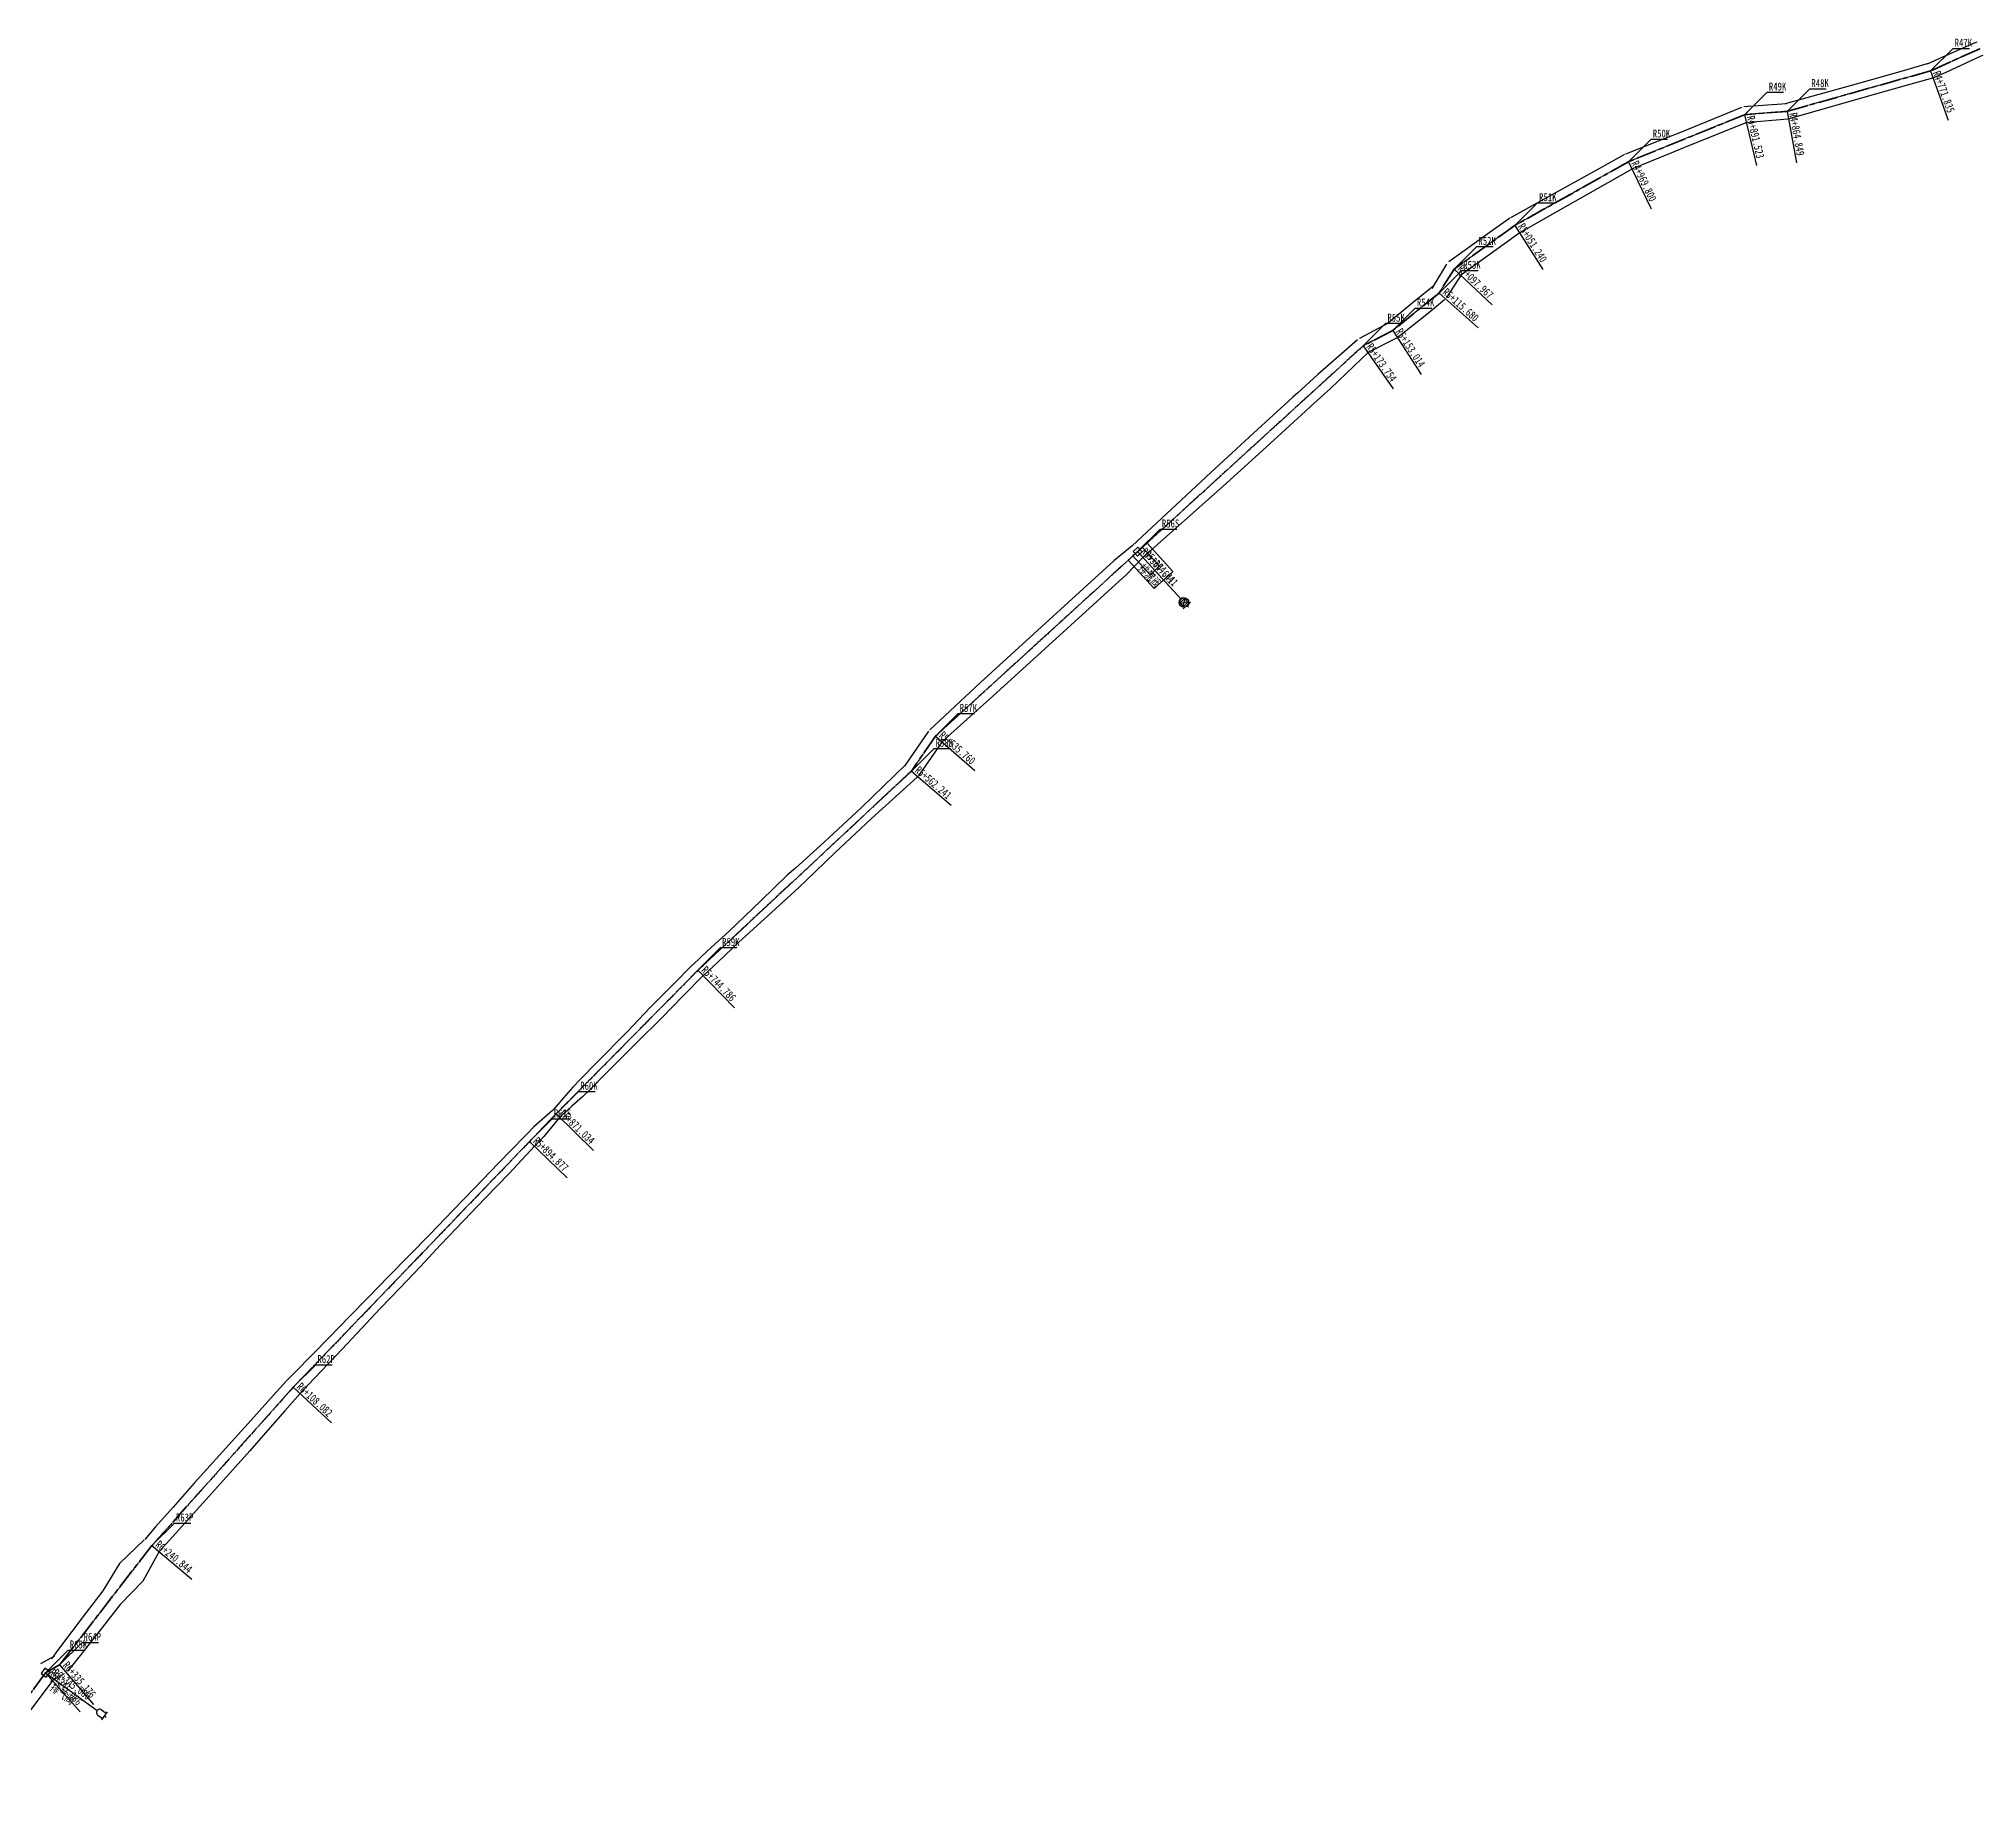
# Model space of a CAD drawing. Extents: x 525858 to 564773, y 2370984 to 2400075.
# Drawn here: x 538797 to 540008, y 2386766 to 2387867 of the extents above; entities that cross this region are included whole.
import ezdxf
from ezdxf.enums import TextEntityAlignment as Align

# ---------------------------------------------------------------- set-up
doc = ezdxf.new("R2010")
doc.units = 0
doc.linetypes.add('CENTER', pattern=[2, 1.25, -0.25, 0.25, -0.25])
for name, color, linetype in [('pipe_cen', 1, 'CENTER'), ('水工平面管线标注', 3, 'CONTINUOUS'), ('水工开挖线', 5, 'CONTINUOUS'), ('附属设施', 2, 'CONTINUOUS')]:
    doc.layers.add(name, color=color, linetype=linetype)
doc.styles.add('HT', font='simhei.ttf', dxfattribs={"width": 0.8})

# ---------------------------------------------------------------- blocks, each defined once
blk = doc.blocks.new('qin排气阀pa')
at = {"layer": '附属设施', "linetype": 'Continuous', "lineweight": -3}
for points in [[(-1.5, 22.8), (1.5, 22.8)], [(-1, 21), (-1, 22.8)], [(0, 22.8), (0, 23.55)], [(0, 0), (0, 20)], [(1, 21), (1, 22.8)]]:
    blk.add_lwpolyline(points, dxfattribs=at)
blk.add_lwpolyline([(-1, -1), (1, -1), (1, 1), (-1, 1)], close=True, dxfattribs=at)
blk.add_arc((0, 21), 1, 180, 0, dxfattribs=at)
at = {"layer": '附属设施', "linetype": 'Continuous', "lineweight": -3, "style": 'HT'}
blk.add_attdef('名称', text='', height=2.5, rotation=90, dxfattribs=at).set_placement((1, 4), align=Align.TOP_LEFT)
blk.add_attdef('ZH', text='', height=2.5, rotation=90, dxfattribs=at).set_placement((0, 2), align=Align.BOTTOM_LEFT)
blk = doc.blocks.new('qin排泥阀pmud')
at = {"layer": '附属设施', "linetype": 'Continuous', "lineweight": -3}
for points in [[(-1.29, 22.2652), (1.29, 22.2652), (-1.29, 20.7348), (1.29, 20.7348), (-1.29, 22.2652)], [(0, 0), (0, 20)]]:
    blk.add_lwpolyline(points, dxfattribs=at)
for points in [[(-4, 0), (4, 0), (4, 12), (-4, 12)], [(-2, 0), (2, 0), (2, 8), (-2, 8)]]:
    blk.add_lwpolyline(points, close=True, dxfattribs=at)
blk.add_circle((0, 21.5), 1.5, dxfattribs=at)
at = {"layer": '附属设施', "linetype": 'Continuous', "lineweight": -3, "style": 'HT'}
blk.add_attdef('名称', text='', height=2.5, rotation=89.9999985, dxfattribs=at).set_placement((1, 4), align=Align.TOP_LEFT)
blk.add_attdef('ZH', text='', height=2.5, rotation=89.9999985, dxfattribs=at).set_placement((0, 2), align=Align.BOTTOM_LEFT)

msp = doc.modelspace()

# ---------------------------------------------------------------- linework, layer by layer
at = {"layer": 'pipe_cen', "linetype": 'CENTER', "lineweight": 35, "ltscale": 10}
msp.add_lwpolyline([(540009.757906, 2387860.298431), (539978.898824, 2387846.395968), (539889.379176, 2387821.138639), (539862.791072, 2387819.004576), (539790.228829, 2387789.643295), (539719.18947, 2387749.819921), (539681.2592, 2387722.530771), (539671.803277, 2387707.553722), (539642.811715, 2387684.030816), (539624.383688, 2387674.515004), (539357.03193, 2387430.441129), (539342.018224, 2387408.627737), (539208.583209, 2387284.058563), (539119.883519, 2387194.219842), (538955.625894, 2387023.306854), (538867.209297, 2386924.270091), (538809.493286, 2386849.655735), (538800.831191, 2386844.840115), (538746.009199, 2386770.184049)], dxfattribs=at)
at = {"layer": 'pipe_cen', "lineweight": -3}
msp.add_lwpolyline([(540009.757906, 2387860.298431), (539978.898824, 2387846.395968), (539889.379176, 2387821.138639), (539862.791072, 2387819.004576), (539790.228829, 2387789.643295), (539719.18947, 2387749.819921), (539681.2592, 2387722.530771), (539671.803277, 2387707.553722), (539642.811715, 2387684.030816), (539624.383688, 2387674.515004), (539357.03193, 2387430.441129), (539342.018224, 2387408.627737), (539208.583209, 2387284.058563), (539119.883519, 2387194.219842), (538955.625894, 2387023.306854), (538867.209297, 2386924.270091), (538809.493286, 2386849.655735), (538800.831191, 2386844.840115), (538746.009199, 2386770.184049)], dxfattribs=at)
msp.add_lwpolyline([(540009.757906, 2387860.298431), (539978.898824, 2387846.395968), (539889.379176, 2387821.138639), (539862.791072, 2387819.004576), (539790.228829, 2387789.643295), (539719.18947, 2387749.819921), (539681.2592, 2387722.530771), (539671.803277, 2387707.553722), (539642.811715, 2387684.030816), (539624.383688, 2387674.515004), (539357.03193, 2387430.441129), (539342.018224, 2387408.627737), (539208.583209, 2387284.058563), (539119.883519, 2387194.219842), (538955.625894, 2387023.306854), (538867.209297, 2386924.270091), (538809.493286, 2386849.655735), (538800.831191, 2386844.840115), (538746.009199, 2386770.184049)], dxfattribs=at)
msp.add_lwpolyline([(540009.757906, 2387860.298431), (539978.898824, 2387846.395968), (539889.379176, 2387821.138639), (539862.791072, 2387819.004576), (539790.228829, 2387789.643295), (539719.18947, 2387749.819921), (539681.2592, 2387722.530771), (539671.803277, 2387707.553722), (539642.811715, 2387684.030816), (539624.383688, 2387674.515004), (539357.03193, 2387430.441129), (539342.018224, 2387408.627737), (539208.583209, 2387284.058563), (539119.883519, 2387194.219842), (538955.625894, 2387023.306854), (538867.209297, 2386924.270091), (538809.493286, 2386849.655735), (538800.831191, 2386844.840115), (538746.009199, 2386770.184049)], dxfattribs=at)
at = {"layer": '水工平面管线标注', "color": 9, "lineweight": -3}
for points in [[(539978.898824, 2387846.395968), (539993.038824, 2387860.535968), (540003.298824, 2387860.535968)], [(539978.898824, 2387846.395968), (539993.038824, 2387860.535968), (540003.298824, 2387860.535968)], [(539978.898824, 2387846.395968), (539990.085105, 2387815.668828)], [(539978.898824, 2387846.395968), (539990.085105, 2387815.668828)], [(539889.379176, 2387821.138639), (539903.519176, 2387835.278639), (539913.779176, 2387835.278639)], [(539889.379176, 2387821.138639), (539903.519176, 2387835.278639), (539913.779176, 2387835.278639)], [(539862.791072, 2387819.004576), (539876.931072, 2387833.144576), (539887.191072, 2387833.144576)], [(539862.791072, 2387819.004576), (539876.931072, 2387833.144576), (539887.191072, 2387833.144576)], [(539862.791072, 2387819.004576), (539870.318963, 2387787.182872)], [(539862.791072, 2387819.004576), (539870.318963, 2387787.182872)], [(539889.379176, 2387821.138639), (539895.154393, 2387788.952666)], [(539889.379176, 2387821.138639), (539895.154393, 2387788.952666)], [(539790.228829, 2387789.643295), (539804.368829, 2387803.783295), (539814.628829, 2387803.783295)], [(539790.228829, 2387789.643295), (539804.368829, 2387803.783295), (539814.628829, 2387803.783295)], [(539790.228829, 2387789.643295), (539804.384847, 2387760.166234)], [(539790.228829, 2387789.643295), (539804.384847, 2387760.166234)], [(539719.18947, 2387749.819921), (539733.32947, 2387763.959921), (539743.58947, 2387763.959921)], [(539719.18947, 2387749.819921), (539733.32947, 2387763.959921), (539743.58947, 2387763.959921)], [(539719.18947, 2387749.819921), (539736.760982, 2387722.242178)], [(539719.18947, 2387749.819921), (539736.760982, 2387722.242178)], [(539681.2592, 2387722.530771), (539695.3992, 2387736.670771), (539705.6592, 2387736.670771)], [(539681.2592, 2387722.530771), (539695.3992, 2387736.670771), (539705.6592, 2387736.670771)], [(539671.803277, 2387707.553722), (539685.943277, 2387721.693722), (539696.203277, 2387721.693722)], [(539671.803277, 2387707.553722), (539685.943277, 2387721.693722), (539696.203277, 2387721.693722)], [(539681.2592, 2387722.530771), (539705.070405, 2387700.118352)], [(539681.2592, 2387722.530771), (539705.070405, 2387700.118352)], [(539671.803277, 2387707.553722), (539696.254029, 2387685.840806)], [(539671.803277, 2387707.553722), (539696.254029, 2387685.840806)], [(539624.383688, 2387674.515004), (539638.523688, 2387688.655004), (539648.783688, 2387688.655004)], [(539624.383688, 2387674.515004), (539638.523688, 2387688.655004), (539648.783688, 2387688.655004)], [(539642.811715, 2387684.030816), (539656.951715, 2387698.170816), (539667.211715, 2387698.170816)], [(539642.811715, 2387684.030816), (539656.951715, 2387698.170816), (539667.211715, 2387698.170816)], [(539642.811715, 2387684.030816), (539660.708833, 2387656.663259)], [(539642.811715, 2387684.030816), (539660.708833, 2387656.663259)], [(539624.383688, 2387674.515004), (539643.070557, 2387647.680494)], [(539624.383688, 2387674.515004), (539643.070557, 2387647.680494)], [(539483.407883, 2387545.813733), (539497.547883, 2387559.953733), (539507.807883, 2387559.953733)], [(539483.407883, 2387545.813733), (539497.547883, 2387559.953733), (539507.807883, 2387559.953733)], [(539483.407883, 2387545.813733), (539505.455019, 2387521.663912)], [(539483.407883, 2387545.813733), (539505.455019, 2387521.663912)], [(539357.03193, 2387430.441129), (539371.17193, 2387444.581129), (539381.43193, 2387444.581129)], [(539357.03193, 2387430.441129), (539371.17193, 2387444.581129), (539381.43193, 2387444.581129)], [(539342.018224, 2387408.627737), (539356.158224, 2387422.767737), (539366.418224, 2387422.767737)], [(539342.018224, 2387408.627737), (539356.158224, 2387422.767737), (539366.418224, 2387422.767737)], [(539357.03193, 2387430.441129), (539381.683788, 2387408.956811)], [(539357.03193, 2387430.441129), (539381.683788, 2387408.956811)], [(539342.018224, 2387408.627737), (539366.789309, 2387387.280996)], [(539342.018224, 2387408.627737), (539366.789309, 2387387.280996)], [(539208.583209, 2387284.058563), (539222.723209, 2387298.198563), (539232.983209, 2387298.198563)], [(539208.583209, 2387284.058563), (539222.723209, 2387298.198563), (539232.983209, 2387298.198563)], [(539208.583209, 2387284.058563), (539231.379984, 2387260.615077)], [(539208.583209, 2387284.058563), (539231.379984, 2387260.615077)], [(539119.883519, 2387194.219842), (539134.023519, 2387208.359842), (539144.283519, 2387208.359842)], [(539119.883519, 2387194.219842), (539134.023519, 2387208.359842), (539144.283519, 2387208.359842)], [(539119.883519, 2387194.219842), (539143.307206, 2387171.402724)], [(539119.883519, 2387194.219842), (539143.307206, 2387171.402724)], [(539103.361737, 2387177.028633), (539117.501737, 2387191.168633), (539127.761737, 2387191.168633)], [(539103.361737, 2387177.028633), (539117.501737, 2387191.168633), (539127.761737, 2387191.168633)], [(539103.361737, 2387177.028633), (539126.938614, 2387154.369841)], [(539103.361737, 2387177.028633), (539126.938614, 2387154.369841)], [(538955.625894, 2387023.306854), (538969.765894, 2387037.446854), (538980.025894, 2387037.446854)], [(538955.625894, 2387023.306854), (538969.765894, 2387037.446854), (538980.025894, 2387037.446854)], [(538955.625894, 2387023.306854), (538979.615017, 2387001.084973)], [(538955.625894, 2387023.306854), (538979.615017, 2387001.084973)], [(538867.209297, 2386924.270091), (538881.349297, 2386938.410091), (538891.609297, 2386938.410091)], [(538867.209297, 2386924.270091), (538881.349297, 2386938.410091), (538891.609297, 2386938.410091)], [(538867.209297, 2386924.270091), (538892.354039, 2386903.364781)], [(538867.209297, 2386924.270091), (538892.354039, 2386903.364781)], [(538800.831191, 2386844.840115), (538814.971191, 2386858.980115), (538825.231191, 2386858.980115)], [(538800.831191, 2386844.840115), (538814.971191, 2386858.980115), (538825.231191, 2386858.980115)], [(538809.493286, 2386849.655735), (538823.633286, 2386863.795735), (538833.893286, 2386863.795735)], [(538809.493286, 2386849.655735), (538823.633286, 2386863.795735), (538833.893286, 2386863.795735)], [(538800.831191, 2386844.840115), (538822.451947, 2386820.307832)], [(538800.831191, 2386844.840115), (538822.451947, 2386820.307832)], [(538809.493286, 2386849.655735), (538830.805801, 2386824.855197)], [(538809.493286, 2386849.655735), (538830.805801, 2386824.855197)]]:
    msp.add_lwpolyline(points, dxfattribs=at)
at = {"layer": '水工平面管线标注', "lineweight": -3}
for points in [[(539978.648824, 2387846.395968, 0.5, 0.5, -1), (539979.148824, 2387846.395968, 0, 0, 0)], [(539978.648824, 2387846.395968, 0.5, 0.5, -1), (539979.148824, 2387846.395968, 0, 0, 0)], [(539978.648824, 2387846.395968, 0.5, 0.5, 1), (539979.148824, 2387846.395968, 0, 0, 0)], [(539978.648824, 2387846.395968, 0.5, 0.5, 1), (539979.148824, 2387846.395968, 0, 0, 0)], [(539862.541072, 2387819.004576, 0.5, 0.5, -1), (539863.041072, 2387819.004576, 0, 0, 0)], [(539862.541072, 2387819.004576, 0.5, 0.5, -1), (539863.041072, 2387819.004576, 0, 0, 0)], [(539862.541072, 2387819.004576, 0.5, 0.5, 1), (539863.041072, 2387819.004576, 0, 0, 0)], [(539862.541072, 2387819.004576, 0.5, 0.5, 1), (539863.041072, 2387819.004576, 0, 0, 0)], [(539889.129176, 2387821.138639, 0.5, 0.5, -1), (539889.629176, 2387821.138639, 0, 0, 0)], [(539889.129176, 2387821.138639, 0.5, 0.5, -1), (539889.629176, 2387821.138639, 0, 0, 0)], [(539889.129176, 2387821.138639, 0.5, 0.5, 1), (539889.629176, 2387821.138639, 0, 0, 0)], [(539889.129176, 2387821.138639, 0.5, 0.5, 1), (539889.629176, 2387821.138639, 0, 0, 0)], [(539789.978829, 2387789.643295, 0.5, 0.5, -1), (539790.478829, 2387789.643295, 0, 0, 0)], [(539789.978829, 2387789.643295, 0.5, 0.5, -1), (539790.478829, 2387789.643295, 0, 0, 0)], [(539789.978829, 2387789.643295, 0.5, 0.5, 1), (539790.478829, 2387789.643295, 0, 0, 0)], [(539789.978829, 2387789.643295, 0.5, 0.5, 1), (539790.478829, 2387789.643295, 0, 0, 0)], [(539718.93947, 2387749.819921, 0.5, 0.5, -1), (539719.43947, 2387749.819921, 0, 0, 0)], [(539718.93947, 2387749.819921, 0.5, 0.5, -1), (539719.43947, 2387749.819921, 0, 0, 0)], [(539718.93947, 2387749.819921, 0.5, 0.5, 1), (539719.43947, 2387749.819921, 0, 0, 0)], [(539718.93947, 2387749.819921, 0.5, 0.5, 1), (539719.43947, 2387749.819921, 0, 0, 0)], [(539681.0092, 2387722.530771, 0.5, 0.5, -1), (539681.5092, 2387722.530771, 0, 0, 0)], [(539681.0092, 2387722.530771, 0.5, 0.5, -1), (539681.5092, 2387722.530771, 0, 0, 0)], [(539681.0092, 2387722.530771, 0.5, 0.5, 1), (539681.5092, 2387722.530771, 0, 0, 0)], [(539681.0092, 2387722.530771, 0.5, 0.5, 1), (539681.5092, 2387722.530771, 0, 0, 0)], [(539671.553277, 2387707.553722, 0.5, 0.5, -1), (539672.053277, 2387707.553722, 0, 0, 0)], [(539671.553277, 2387707.553722, 0.5, 0.5, -1), (539672.053277, 2387707.553722, 0, 0, 0)], [(539671.553277, 2387707.553722, 0.5, 0.5, 1), (539672.053277, 2387707.553722, 0, 0, 0)], [(539671.553277, 2387707.553722, 0.5, 0.5, 1), (539672.053277, 2387707.553722, 0, 0, 0)], [(539642.561715, 2387684.030816, 0.5, 0.5, -1), (539643.061715, 2387684.030816, 0, 0, 0)], [(539642.561715, 2387684.030816, 0.5, 0.5, -1), (539643.061715, 2387684.030816, 0, 0, 0)], [(539642.561715, 2387684.030816, 0.5, 0.5, 1), (539643.061715, 2387684.030816, 0, 0, 0)], [(539642.561715, 2387684.030816, 0.5, 0.5, 1), (539643.061715, 2387684.030816, 0, 0, 0)], [(539624.133688, 2387674.515004, 0.5, 0.5, -1), (539624.633688, 2387674.515004, 0, 0, 0)], [(539624.133688, 2387674.515004, 0.5, 0.5, -1), (539624.633688, 2387674.515004, 0, 0, 0)], [(539624.133688, 2387674.515004, 0.5, 0.5, 1), (539624.633688, 2387674.515004, 0, 0, 0)], [(539624.133688, 2387674.515004, 0.5, 0.5, 1), (539624.633688, 2387674.515004, 0, 0, 0)], [(539483.157883, 2387545.813733, 0.5, 0.5, -1), (539483.657883, 2387545.813733, 0, 0, 0)], [(539483.157883, 2387545.813733, 0.5, 0.5, -1), (539483.657883, 2387545.813733, 0, 0, 0)], [(539483.157883, 2387545.813733, 0.5, 0.5, 1), (539483.657883, 2387545.813733, 0, 0, 0)], [(539483.157883, 2387545.813733, 0.5, 0.5, 1), (539483.657883, 2387545.813733, 0, 0, 0)], [(539356.78193, 2387430.441129, 0.5, 0.5, -1), (539357.28193, 2387430.441129, 0, 0, 0)], [(539356.78193, 2387430.441129, 0.5, 0.5, -1), (539357.28193, 2387430.441129, 0, 0, 0)], [(539356.78193, 2387430.441129, 0.5, 0.5, 1), (539357.28193, 2387430.441129, 0, 0, 0)], [(539356.78193, 2387430.441129, 0.5, 0.5, 1), (539357.28193, 2387430.441129, 0, 0, 0)], [(539341.768224, 2387408.627737, 0.5, 0.5, -1), (539342.268224, 2387408.627737, 0, 0, 0)], [(539341.768224, 2387408.627737, 0.5, 0.5, -1), (539342.268224, 2387408.627737, 0, 0, 0)], [(539341.768224, 2387408.627737, 0.5, 0.5, 1), (539342.268224, 2387408.627737, 0, 0, 0)], [(539341.768224, 2387408.627737, 0.5, 0.5, 1), (539342.268224, 2387408.627737, 0, 0, 0)], [(539208.333209, 2387284.058563, 0.5, 0.5, -1), (539208.833209, 2387284.058563, 0, 0, 0)], [(539208.333209, 2387284.058563, 0.5, 0.5, -1), (539208.833209, 2387284.058563, 0, 0, 0)], [(539208.333209, 2387284.058563, 0.5, 0.5, 1), (539208.833209, 2387284.058563, 0, 0, 0)], [(539208.333209, 2387284.058563, 0.5, 0.5, 1), (539208.833209, 2387284.058563, 0, 0, 0)], [(539119.633519, 2387194.219842, 0.5, 0.5, -1), (539120.133519, 2387194.219842, 0, 0, 0)], [(539119.633519, 2387194.219842, 0.5, 0.5, -1), (539120.133519, 2387194.219842, 0, 0, 0)], [(539119.633519, 2387194.219842, 0.5, 0.5, 1), (539120.133519, 2387194.219842, 0, 0, 0)], [(539119.633519, 2387194.219842, 0.5, 0.5, 1), (539120.133519, 2387194.219842, 0, 0, 0)], [(539103.111737, 2387177.028633, 0.5, 0.5, -1), (539103.611737, 2387177.028633, 0, 0, 0)], [(539103.111737, 2387177.028633, 0.5, 0.5, -1), (539103.611737, 2387177.028633, 0, 0, 0)], [(539103.111737, 2387177.028633, 0.5, 0.5, 1), (539103.611737, 2387177.028633, 0, 0, 0)], [(539103.111737, 2387177.028633, 0.5, 0.5, 1), (539103.611737, 2387177.028633, 0, 0, 0)], [(538955.375894, 2387023.306854, 0.5, 0.5, -1), (538955.875894, 2387023.306854, 0, 0, 0)], [(538955.375894, 2387023.306854, 0.5, 0.5, -1), (538955.875894, 2387023.306854, 0, 0, 0)], [(538955.375894, 2387023.306854, 0.5, 0.5, 1), (538955.875894, 2387023.306854, 0, 0, 0)], [(538955.375894, 2387023.306854, 0.5, 0.5, 1), (538955.875894, 2387023.306854, 0, 0, 0)], [(538866.959297, 2386924.270091, 0.5, 0.5, -1), (538867.459297, 2386924.270091, 0, 0, 0)], [(538866.959297, 2386924.270091, 0.5, 0.5, -1), (538867.459297, 2386924.270091, 0, 0, 0)], [(538866.959297, 2386924.270091, 0.5, 0.5, 1), (538867.459297, 2386924.270091, 0, 0, 0)], [(538866.959297, 2386924.270091, 0.5, 0.5, 1), (538867.459297, 2386924.270091, 0, 0, 0)], [(538800.581191, 2386844.840115, 0.5, 0.5, -1), (538801.081191, 2386844.840115, 0, 0, 0)], [(538800.581191, 2386844.840115, 0.5, 0.5, -1), (538801.081191, 2386844.840115, 0, 0, 0)], [(538800.581191, 2386844.840115, 0.5, 0.5, 1), (538801.081191, 2386844.840115, 0, 0, 0)], [(538800.581191, 2386844.840115, 0.5, 0.5, 1), (538801.081191, 2386844.840115, 0, 0, 0)], [(538809.243286, 2386849.655735, 0.5, 0.5, -1), (538809.743286, 2386849.655735, 0, 0, 0)], [(538809.243286, 2386849.655735, 0.5, 0.5, -1), (538809.743286, 2386849.655735, 0, 0, 0)], [(538809.243286, 2386849.655735, 0.5, 0.5, 1), (538809.743286, 2386849.655735, 0, 0, 0)], [(538809.243286, 2386849.655735, 0.5, 0.5, 1), (538809.743286, 2386849.655735, 0, 0, 0)]]:
    msp.add_lwpolyline(points, format="xyseb", dxfattribs=at)
at = {"layer": '水工开挖线', "lineweight": -3}
for points in [[(540007.866938, 2387864.495783), (540006.731487, 2387863.980251), (539984.584156, 2387854.265787), (539976.947645, 2387850.724885)], [(540007.866938, 2387864.495783), (540006.731487, 2387863.980251), (539984.584156, 2387854.265787), (539976.947645, 2387850.724885)], [(539977.609453, 2387850.965888), (539962.779896, 2387846.606931), (539932.528971, 2387838.134189), (539888.070841, 2387825.777671)], [(539977.609453, 2387850.965888), (539962.779896, 2387846.606931), (539932.528971, 2387838.134189), (539888.070841, 2387825.777671)], [(540011.648874, 2387856.10108), (540010.510431, 2387855.592189), (539988.560261, 2387845.44009), (539980.848442, 2387842.066347)], [(540011.648874, 2387856.10108), (540010.510431, 2387855.592189), (539988.560261, 2387845.44009), (539980.848442, 2387842.066347)], [(539980.188194, 2387841.826047), (539965.267219, 2387837.791104), (539935.048878, 2387829.202875), (539890.688502, 2387816.499887)], [(539980.188194, 2387841.826047), (539965.267219, 2387837.791104), (539935.048878, 2387829.202875), (539890.688502, 2387816.499887)], [(539860.926863, 2387823.611704), (539860.926863, 2387823.611704), (539860.926863, 2387823.611704), (539860.926863, 2387823.611704), (539860.926863, 2387823.611704), (539821.576719, 2387807.570561), (539813.010084, 2387804.190494), (539788.306717, 2387794.394802)], [(539860.926863, 2387823.611704), (539860.926863, 2387823.611704), (539860.926863, 2387823.611704), (539860.926863, 2387823.611704), (539860.926863, 2387823.611704), (539821.576719, 2387807.570561), (539813.010084, 2387804.190494), (539788.306717, 2387794.394802)], [(539888.993545, 2387825.943189), (539888.993545, 2387825.943188), (539862.393051, 2387823.958612)], [(539888.993545, 2387825.943189), (539888.993545, 2387825.943188), (539862.393051, 2387823.958612)], [(539864.655281, 2387814.397449), (539864.655281, 2387814.397449), (539864.655281, 2387814.397449), (539864.655281, 2387814.397449), (539864.655281, 2387814.397449), (539825.222614, 2387798.560247), (539816.715994, 2387795.031863), (539792.151831, 2387784.89215)], [(539864.655281, 2387814.397449), (539864.655281, 2387814.397449), (539864.655281, 2387814.397449), (539864.655281, 2387814.397449), (539864.655281, 2387814.397449), (539825.222614, 2387798.560247), (539816.715994, 2387795.031863), (539792.151831, 2387784.89215)], [(539889.764808, 2387816.33409), (539889.764807, 2387816.334091), (539863.188316, 2387814.050479)], [(539889.764808, 2387816.33409), (539889.764807, 2387816.334091), (539863.188316, 2387814.050479)], [(539787.722482, 2387794.114268), (539772.116561, 2387785.50853), (539740.861663, 2387768.136632), (539716.494561, 2387754.62749)], [(539787.722482, 2387794.114268), (539772.116561, 2387785.50853), (539740.861663, 2387768.136632), (539716.494561, 2387754.62749)], [(539792.735175, 2387785.172322), (539777.250952, 2387776.349491), (539746.123189, 2387758.750802), (539721.884571, 2387745.012461)], [(539792.735175, 2387785.172322), (539777.250952, 2387776.349491), (539746.123189, 2387758.750802), (539721.884571, 2387745.012461)], [(539715.970748, 2387754.293749), (539702.390629, 2387744.620307), (539678.006163, 2387727.052122), (539678.006163, 2387727.052122)], [(539715.970748, 2387754.293749), (539702.390629, 2387744.620307), (539678.006163, 2387727.052122), (539678.006163, 2387727.052122)], [(539722.408191, 2387745.346093), (539708.919902, 2387735.545013), (539684.512073, 2387718.009301), (539684.512073, 2387718.009301)], [(539722.408191, 2387745.346093), (539708.919902, 2387735.545013), (539684.512073, 2387718.009301), (539684.512073, 2387718.009301)], [(539676.549363, 2387725.504377), (539667.211374, 2387710.452072)], [(539676.549363, 2387725.504377), (539667.211374, 2387710.452072)], [(539685.969037, 2387719.557163), (539676.394459, 2387704.654231)], [(539685.969037, 2387719.557163), (539676.394459, 2387704.654231)], [(539668.381962, 2387711.770431), (539668.371932, 2387711.762159), (539657.107029, 2387702.789554), (539639.428377, 2387688.200936), (539639.428377, 2387688.200936)], [(539668.381962, 2387711.770431), (539668.371932, 2387711.762159), (539657.107029, 2387702.789554), (539639.428377, 2387688.200936), (539639.428377, 2387688.200936)], [(539675.224591, 2387703.337013), (539675.21443, 2387703.328902), (539664.113343, 2387694.154397), (539646.195265, 2387679.860868), (539646.195265, 2387679.860868)], [(539675.224591, 2387703.337013), (539675.21443, 2387703.328902), (539664.113343, 2387694.154397), (539646.195265, 2387679.860868), (539646.195265, 2387679.860868)], [(539640.347867, 2387688.802226), (539622.016091, 2387679.099769), (539622.016091, 2387679.099769)], [(539640.347867, 2387688.802226), (539622.016091, 2387679.099769), (539622.016091, 2387679.099769)], [(539620.90469, 2387678.325801), (539595.948788, 2387656.639544), (539583.527465, 2387645.096617), (539580.481399, 2387642.369929), (539555.760603, 2387619.81507), (539529.111018, 2387595.25563), (539480.091379, 2387549.447891), (539480.091379, 2387549.447891), (539480.091379, 2387549.447891), (539480.091379, 2387549.447891), (539480.036728, 2387549.397998), (539468.557885, 2387540.164322), (539385.240868, 2387463.912007), (539353.493476, 2387434.454889), (539353.425631, 2387434.392751)], [(539620.90469, 2387678.325801), (539595.948788, 2387656.639544), (539583.527465, 2387645.096617), (539580.481399, 2387642.369929), (539555.760603, 2387619.81507), (539529.111018, 2387595.25563), (539480.091379, 2387549.447891), (539480.091379, 2387549.447891), (539480.091379, 2387549.447891), (539480.091379, 2387549.447891), (539480.036728, 2387549.397998), (539468.557885, 2387540.164322), (539385.240868, 2387463.912007), (539353.493476, 2387434.454889), (539353.425631, 2387434.392751)], [(539645.275562, 2387679.259406), (539626.751082, 2387669.930133), (539626.751082, 2387669.930133)], [(539645.275562, 2387679.259406), (539626.751082, 2387669.930133), (539626.751082, 2387669.930133)], [(539627.862685, 2387670.704206), (539603.999024, 2387647.821539), (539591.375432, 2387636.500171), (539588.383304, 2387633.714401), (539563.67599, 2387611.144775), (539536.797166, 2387586.836437), (539486.725733, 2387542.180804), (539486.725733, 2387542.180804), (539486.725733, 2387542.180804), (539486.725733, 2387542.180804), (539486.671082, 2387542.130911), (539476.432811, 2387531.538347), (539392.927003, 2387455.492829), (539360.70765, 2387426.552682), (539360.639606, 2387426.490762)], [(539627.862685, 2387670.704206), (539603.999024, 2387647.821539), (539591.375432, 2387636.500171), (539588.383304, 2387633.714401), (539563.67599, 2387611.144775), (539536.797166, 2387586.836437), (539486.725733, 2387542.180804), (539486.725733, 2387542.180804), (539486.725733, 2387542.180804), (539486.725733, 2387542.180804), (539486.671082, 2387542.130911), (539476.432811, 2387531.538347), (539392.927003, 2387455.492829), (539360.70765, 2387426.552682), (539360.639606, 2387426.490762)], [(539352.625031, 2387433.474306), (539338.5274, 2387412.921585), (539337.664322, 2387411.624256)], [(539352.625031, 2387433.474306), (539338.5274, 2387412.921585), (539337.664322, 2387411.624256)], [(539361.438829, 2387427.407951), (539347.27554, 2387406.900422), (539346.371956, 2387405.630971)], [(539361.438829, 2387427.407951), (539347.27554, 2387406.900422), (539346.371956, 2387405.630971)], [(539338.411427, 2387412.491235), (539310.780759, 2387385.868202), (539287.561148, 2387364.08193), (539269.524538, 2387347.886705), (539264.456167, 2387343.510782), (539247.85753, 2387327.426753), (539227.83742, 2387308.38115), (539214.662821, 2387296.218715), (539205.350896, 2387287.519742)], [(539338.411427, 2387412.491235), (539310.780759, 2387385.868202), (539287.561148, 2387364.08193), (539269.524538, 2387347.886705), (539264.456167, 2387343.510782), (539247.85753, 2387327.426753), (539227.83742, 2387308.38115), (539214.662821, 2387296.218715), (539205.350896, 2387287.519742)], [(539345.62502, 2387404.764237), (539317.168072, 2387379.026291), (539293.839274, 2387357.356977), (539276.444123, 2387340.474639), (539271.730603, 2387335.71861), (539254.545095, 2387320.263219), (539234.170133, 2387301.597725), (539221.132013, 2387289.289097), (539211.814341, 2387280.596281)], [(539345.62502, 2387404.764237), (539317.168072, 2387379.026291), (539293.839274, 2387357.356977), (539276.444123, 2387340.474639), (539271.730603, 2387335.71861), (539254.545095, 2387320.263219), (539234.170133, 2387301.597725), (539221.132013, 2387289.289097), (539211.814341, 2387280.596281)], [(539205.213204, 2387287.38584), (539192.906695, 2387274.913056), (539178.817562, 2387260.685696), (539164.272602, 2387245.640825), (539144.697121, 2387225.728566), (539135.183487, 2387215.978896), (539130.294585, 2387210.97028), (539124.528564, 2387204.233521), (539118.337842, 2387197.009674), (539117.656409, 2387196.419123), (539117.656409, 2387196.419123)], [(539205.213204, 2387287.38584), (539192.906695, 2387274.913056), (539178.817562, 2387260.685696), (539164.272602, 2387245.640825), (539144.697121, 2387225.728566), (539135.183487, 2387215.978896), (539130.294585, 2387210.97028), (539124.528564, 2387204.233521), (539118.337842, 2387197.009674), (539117.656409, 2387196.419123), (539117.656409, 2387196.419123)], [(539211.953214, 2387280.731285), (539199.638463, 2387268.266638), (539185.592025, 2387253.997125), (539170.733957, 2387239.261391), (539151.073082, 2387219.433444), (539141.44559, 2387209.796188), (539136.499759, 2387204.843779), (539129.837117, 2387198.992273), (539122.692845, 2387192.709886), (539122.111037, 2387192.020974), (539122.111037, 2387192.020974)], [(539211.953214, 2387280.731285), (539199.638463, 2387268.266638), (539185.592025, 2387253.997125), (539170.733957, 2387239.261391), (539151.073082, 2387219.433444), (539141.44559, 2387209.796188), (539136.499759, 2387204.843779), (539129.837117, 2387198.992273), (539122.692845, 2387192.709886), (539122.111037, 2387192.020974), (539122.111037, 2387192.020974)], [(539117.626772, 2387196.388711), (539106.003407, 2387186.083895), (539101.641846, 2387181.487887), (539100.23284, 2387180.036223), (539100.23284, 2387180.036223), (539100.23284, 2387180.036223), (539100.23284, 2387180.036223), (539083.885704, 2387163.430816), (539069.014782, 2387147.81304), (539055.621807, 2387134.021724), (539040.915038, 2387118.863382), (539028.02648, 2387105.741235), (539015.201014, 2387092.540423), (539002.685288, 2387079.6619), (538990.590134, 2387067.365304), (538978.30931, 2387054.731202), (538956.558149, 2387032.531673), (538951.451373, 2387027.319002)], [(539117.626772, 2387196.388711), (539106.003407, 2387186.083895), (539101.641846, 2387181.487887), (539100.23284, 2387180.036223), (539100.23284, 2387180.036223), (539100.23284, 2387180.036223), (539100.23284, 2387180.036223), (539083.885704, 2387163.430816), (539069.014782, 2387147.81304), (539055.621807, 2387134.021724), (539040.915038, 2387118.863382), (539028.02648, 2387105.741235), (539015.201014, 2387092.540423), (539002.685288, 2387079.6619), (538990.590134, 2387067.365304), (538978.30931, 2387054.731202), (538956.558149, 2387032.531673), (538951.451373, 2387027.319002)], [(539122.140266, 2387192.050973), (539112.304993, 2387180.027693), (539107.885752, 2387175.48712), (539106.491165, 2387174.021597), (539106.491165, 2387174.021597), (539106.491165, 2387174.021597), (539106.491165, 2387174.021597), (539090.547791, 2387157.028151), (539075.532666, 2387141.548963), (539062.283891, 2387127.619063), (539047.721321, 2387112.322136), (539035.121164, 2387098.922819), (539022.439897, 2387085.583422), (539010.068371, 2387072.566314), (538998.261617, 2387059.992549), (538986.124994, 2387047.219862), (538964.806433, 2387024.604578), (538959.800598, 2387019.294896)], [(539122.140266, 2387192.050973), (539112.304993, 2387180.027693), (539107.885752, 2387175.48712), (539106.491165, 2387174.021597), (539106.491165, 2387174.021597), (539106.491165, 2387174.021597), (539106.491165, 2387174.021597), (539090.547791, 2387157.028151), (539075.532666, 2387141.548963), (539062.283891, 2387127.619063), (539047.721321, 2387112.322136), (539035.121164, 2387098.922819), (539022.439897, 2387085.583422), (539010.068371, 2387072.566314), (538998.261617, 2387059.992549), (538986.124994, 2387047.219862), (538964.806433, 2387024.604578), (538959.800598, 2387019.294896)], [(538951.306717, 2387027.162866), (538951.306718, 2387027.162865), (538941.503117, 2387016.376905), (538929.370337, 2387002.786792), (538919.288751, 2386991.794566), (538893.819768, 2386963.266371), (538880.622096, 2386948.333303), (538869.614818, 2386936.003883), (538862.793216, 2386928.212748)], [(538951.306717, 2387027.162866), (538951.306718, 2387027.162865), (538941.503117, 2387016.376905), (538929.370337, 2387002.786792), (538919.288751, 2386991.794566), (538893.819768, 2386963.266371), (538880.622096, 2386948.333303), (538869.614818, 2386936.003883), (538862.793216, 2386928.212748)], [(538959.945071, 2387019.450842), (538959.94507, 2387019.450843), (538950.335421, 2387008.49173), (538938.202638, 2386994.901619), (538928.419441, 2386983.643002), (538902.950454, 2386955.11481), (538889.603587, 2386940.314939), (538878.596307, 2386927.98552), (538871.62551, 2386920.327582)], [(538959.945071, 2387019.450842), (538959.94507, 2387019.450843), (538950.335421, 2387008.49173), (538938.202638, 2386994.901619), (538928.419441, 2386983.643002), (538902.950454, 2386955.11481), (538889.603587, 2386940.314939), (538878.596307, 2386927.98552), (538871.62551, 2386920.327582)], [(538862.526695, 2386927.892197), (538862.526696, 2386927.892196), (538847.104659, 2386913.184934), (538836.562698, 2386895.96075), (538825.678809, 2386881.726788), (538808.976032, 2386859.643373), (538804.494017, 2386853.522213), (538804.494017, 2386853.522213)], [(538862.526695, 2386927.892197), (538862.526696, 2386927.892196), (538847.104659, 2386913.184934), (538836.562698, 2386895.96075), (538825.678809, 2386881.726788), (538808.976032, 2386859.643373), (538804.494017, 2386853.522213), (538804.494017, 2386853.522213)], [(538871.891899, 2386920.647985), (538871.891898, 2386920.647986), (538861.532131, 2386902.024936), (538847.509856, 2386887.492858), (538836.46777, 2386873.381265), (538819.290403, 2386851.664958), (538814.491996, 2386845.788535), (538814.491996, 2386845.788535)], [(538871.891899, 2386920.647985), (538871.891898, 2386920.647986), (538861.532131, 2386902.024936), (538847.509856, 2386887.492858), (538836.46777, 2386873.381265), (538819.290403, 2386851.664958), (538814.491996, 2386845.788535), (538814.491996, 2386845.788535)], [(538806.422393, 2386855.179503), (538797.760915, 2386850.364226)], [(538806.422393, 2386855.179503), (538797.760915, 2386850.364226)], [(538805.925254, 2386841.099404), (538805.925254, 2386841.099404), (538805.925254, 2386841.099404), (538805.925254, 2386841.099404), (538793.012368, 2386823.666817), (538773.798292, 2386798.00813), (538758.755536, 2386776.593815), (538751.256271, 2386766.330704)], [(538805.925254, 2386841.099404), (538805.925254, 2386841.099404), (538805.925254, 2386841.099404), (538805.925254, 2386841.099404), (538793.012368, 2386823.666817), (538773.798292, 2386798.00813), (538758.755536, 2386776.593815), (538751.256271, 2386766.330704)], [(538812.564179, 2386844.131967), (538803.902701, 2386839.31669)], [(538812.564179, 2386844.131967), (538803.902701, 2386839.31669)]]:
    msp.add_lwpolyline(points, dxfattribs=at)

# ---------------------------------------------------------------- block references
at = {"layer": '附属设施', "lineweight": -3}
ref = msp.add_blockref('qin排泥阀pmud', (539483.408193, 2387545.814016), dxfattribs=dict(at, xscale=2, yscale=2, zscale=2, rotation=222.3939425677156))
ref.add_attrib('ZH', 'R5+364.641', dxfattribs={"linetype": 'Continuous', "lineweight": -3, "height": 5, "rotation": 312.393942568, "style": 'HT', "width": 0.8}).set_placement((539486.10509, 2387542.859909), align=Align.BOTTOM_LEFT)
ref.add_attrib('名称', '排泥阀', dxfattribs={"linetype": 'Continuous', "lineweight": -3, "height": 5, "rotation": 312.393942568, "style": 'HT', "width": 0.8}).set_placement((539487.324934, 2387538.557354), align=Align.TOP_LEFT)
ref = msp.add_blockref('qin排泥阀pmud', (539483.408193, 2387545.814016), dxfattribs=dict(at, xscale=2, yscale=2, zscale=2, rotation=222.3939425677156))
ref.add_attrib('ZH', 'R5+364.641', dxfattribs={"linetype": 'Continuous', "lineweight": -3, "height": 5, "rotation": 312.393942568, "style": 'HT', "width": 0.8}).set_placement((539486.10509, 2387542.859909), align=Align.BOTTOM_LEFT)
ref.add_attrib('名称', '排泥阀', dxfattribs={"linetype": 'Continuous', "lineweight": -3, "height": 5, "rotation": 312.393942568, "style": 'HT', "width": 0.8}).set_placement((539487.324934, 2387538.557354), align=Align.TOP_LEFT)
ref = msp.add_blockref('qin排气阀pa', (539483.408193, 2387545.814016), dxfattribs=dict(at, xscale=2, yscale=2, zscale=2, rotation=222.3939425677156))
ref.add_attrib('ZH', 'R5+364.641', dxfattribs={"linetype": 'Continuous', "lineweight": -3, "height": 5, "rotation": 312.393942568, "style": 'HT', "width": 0.8}).set_placement((539486.10509, 2387542.859909), align=Align.BOTTOM_LEFT)
ref.add_attrib('名称', '排气阀', dxfattribs={"linetype": 'Continuous', "lineweight": -3, "height": 5, "rotation": 312.393942568, "style": 'HT', "width": 0.8}).set_placement((539487.324934, 2387538.557354), align=Align.TOP_LEFT)
ref = msp.add_blockref('qin排气阀pa', (539483.408193, 2387545.814016), dxfattribs=dict(at, xscale=2, yscale=2, zscale=2, rotation=222.3939425677156))
ref.add_attrib('ZH', 'R5+364.641', dxfattribs={"linetype": 'Continuous', "lineweight": -3, "height": 5, "rotation": 312.393942568, "style": 'HT', "width": 0.8}).set_placement((539486.10509, 2387542.859909), align=Align.BOTTOM_LEFT)
ref.add_attrib('名称', '排气阀', dxfattribs={"linetype": 'Continuous', "lineweight": -3, "height": 5, "rotation": 312.393942568, "style": 'HT', "width": 0.8}).set_placement((539487.324934, 2387538.557354), align=Align.TOP_LEFT)
ref = msp.add_blockref('qin排气阀pa', (538800.831191, 2386844.840115), dxfattribs=dict(at, xscale=2, yscale=2, zscale=2, rotation=233.7091435258302))
ref.add_attrib('ZH', 'R6+345.086', dxfattribs={"linetype": 'Continuous', "lineweight": -3, "height": 5, "rotation": 323.709143526, "style": 'HT', "width": 0.8}).set_placement((538804.055282, 2386842.472577), align=Align.BOTTOM_LEFT)
ref.add_attrib('名称', '排气阀', dxfattribs={"linetype": 'Continuous', "lineweight": -3, "height": 5, "rotation": 323.709143526, "style": 'HT', "width": 0.8}).set_placement((538806.095603, 2386838.492993), align=Align.TOP_LEFT)
ref = msp.add_blockref('qin排气阀pa', (538800.831191, 2386844.840115), dxfattribs=dict(at, xscale=2, yscale=2, zscale=2, rotation=233.7091435258302))
ref.add_attrib('ZH', 'R6+345.086', dxfattribs={"linetype": 'Continuous', "lineweight": -3, "height": 5, "rotation": 323.709143526, "style": 'HT', "width": 0.8}).set_placement((538804.055282, 2386842.472577), align=Align.BOTTOM_LEFT)
ref.add_attrib('名称', '排气阀', dxfattribs={"linetype": 'Continuous', "lineweight": -3, "height": 5, "rotation": 323.709143526, "style": 'HT', "width": 0.8}).set_placement((538806.095603, 2386838.492993), align=Align.TOP_LEFT)

# ---------------------------------------------------------------- texts
at = {"layer": '水工平面管线标注', "lineweight": -3, "style": 'HT', "width": 0.8}
for s, p in [('R47K', (539994.038824, 2387861.535968)), ('R47K', (539994.038824, 2387861.535968)), ('R49K', (539877.931072, 2387834.144576)), ('R49K', (539877.931072, 2387834.144576)), ('R48K', (539904.519176, 2387836.278639)), ('R48K', (539904.519176, 2387836.278639)), ('R50K', (539805.368829, 2387804.783295)), ('R50K', (539805.368829, 2387804.783295)), ('R51K', (539734.32947, 2387764.959921)), ('R51K', (539734.32947, 2387764.959921)), ('R52K', (539696.3992, 2387737.670771)), ('R52K', (539696.3992, 2387737.670771)), ('R53K', (539686.943277, 2387722.693722)), ('R53K', (539686.943277, 2387722.693722)), ('R54K', (539657.951715, 2387699.170816)), ('R54K', (539657.951715, 2387699.170816)), ('R55K', (539639.523688, 2387689.655004)), ('R55K', (539639.523688, 2387689.655004)), ('R56S', (539498.547883, 2387560.953733)), ('R56S', (539498.547883, 2387560.953733)), ('R57K', (539372.17193, 2387445.581129)), ('R57K', (539372.17193, 2387445.581129)), ('R58K', (539357.158224, 2387423.767737)), ('R58K', (539357.158224, 2387423.767737)), ('R59K', (539223.723209, 2387299.198563)), ('R59K', (539223.723209, 2387299.198563)), ('R60K', (539135.023519, 2387209.359842)), ('R60K', (539135.023519, 2387209.359842)), ('R61S', (539118.501737, 2387192.168633)), ('R61S', (539118.501737, 2387192.168633)), ('R62P', (538970.765894, 2387038.446854)), ('R62P', (538970.765894, 2387038.446854)), ('R63P', (538882.349297, 2386939.410091)), ('R63P', (538882.349297, 2386939.410091)), ('R65K', (538815.971191, 2386859.980115)), ('R65K', (538815.971191, 2386859.980115)), ('R64P', (538824.633286, 2386864.795735)), ('R64P', (538824.633286, 2386864.795735))]:
    msp.add_text(s, height=5, dxfattribs=at).set_placement(p)
for s, rotation, p in [('R4+771.835', 290.0041438, (539980.351624, 2387845.328554)), ('R4+771.835', 290.0041438, (539980.351624, 2387845.328554)), ('R4+891.523', 283.309479487, (539864.109529, 2387817.775076)), ('R4+891.523', 283.309479487, (539864.109529, 2387817.775076)), ('R4+864.849', 280.172487081, (539890.628375, 2387819.838831)), ('R4+864.849', 280.172487081, (539890.628375, 2387819.838831)), ('R4+969.800', 295.652108142, (539791.779627, 2387788.724042)), ('R4+969.800', 295.652108142, (539791.779627, 2387788.724042)), ('R5+051.240', 302.503771707, (539720.838859, 2387749.092242)), ('R5+051.240', 302.503771707, (539720.838859, 2387749.092242)), ('R5+097.967', 316.733315372, (539683.036852, 2387722.230849)), ('R5+097.967', 316.733315372, (539683.036852, 2387722.230849)), ('R5+115.680', 318.394075236, (539673.588874, 2387707.305446)), ('R5+115.680', 318.394075236, (539673.588874, 2387707.305446)), ('R5+173.754', 304.852370313, (539626.061511, 2387673.855527)), ('R5+173.754', 304.852370313, (539626.061511, 2387673.855527)), ('R5+153.014', 303.18283156, (539644.469612, 2387683.322736)), ('R5+153.014', 303.18283156, (539644.469612, 2387683.322736)), ('R5+364.641', 312.393942568, (539485.157747, 2387545.380167)), ('R5+364.641', 312.393942568, (539485.157747, 2387545.380167)), ('R5+535.760', 318.927555115, (539358.819762, 2387430.209489)), ('R5+535.760', 318.927555115, (539358.819762, 2387430.209489)), ('R5+562.241', 319.246538821, (539343.807318, 2387408.406054)), ('R5+562.241', 319.246538821, (539343.807318, 2387408.406054)), ('R5+744.786', 314.198718958, (539210.345859, 2387283.680323)), ('R5+744.786', 314.198718958, (539210.345859, 2387283.680323)), ('R5+871.034', 315.751540123, (539121.655771, 2387193.889506)), ('R5+871.034', 315.751540123, (539121.655771, 2387193.889506)), ('R5+894.877', 316.137552294, (539105.136175, 2387176.710245)), ('R5+894.877', 316.137552294, (539105.136175, 2387176.710245)), ('R6+108.082', 317.190088508, (538957.405881, 2387023.021114)), ('R6+108.082', 317.190088508, (538957.405881, 2387023.021114)), ('R6+240.844', 320.259902637, (538869.002032, 2386924.080084)), ('R6+240.844', 320.259902637, (538869.002032, 2386924.080084)), ('R6+345.086', 311.390326262, (538802.573191, 2386844.375966)), ('R6+345.086', 311.390326262, (538802.573191, 2386844.375966)), ('R6+335.176', 310.674344779, (538811.229351, 2386849.169855)), ('R6+335.176', 310.674344779, (538811.229351, 2386849.169855))]:
    msp.add_text(s, height=5, rotation=rotation, dxfattribs=at).set_placement(p)

doc.saveas('drawing.dxf')
